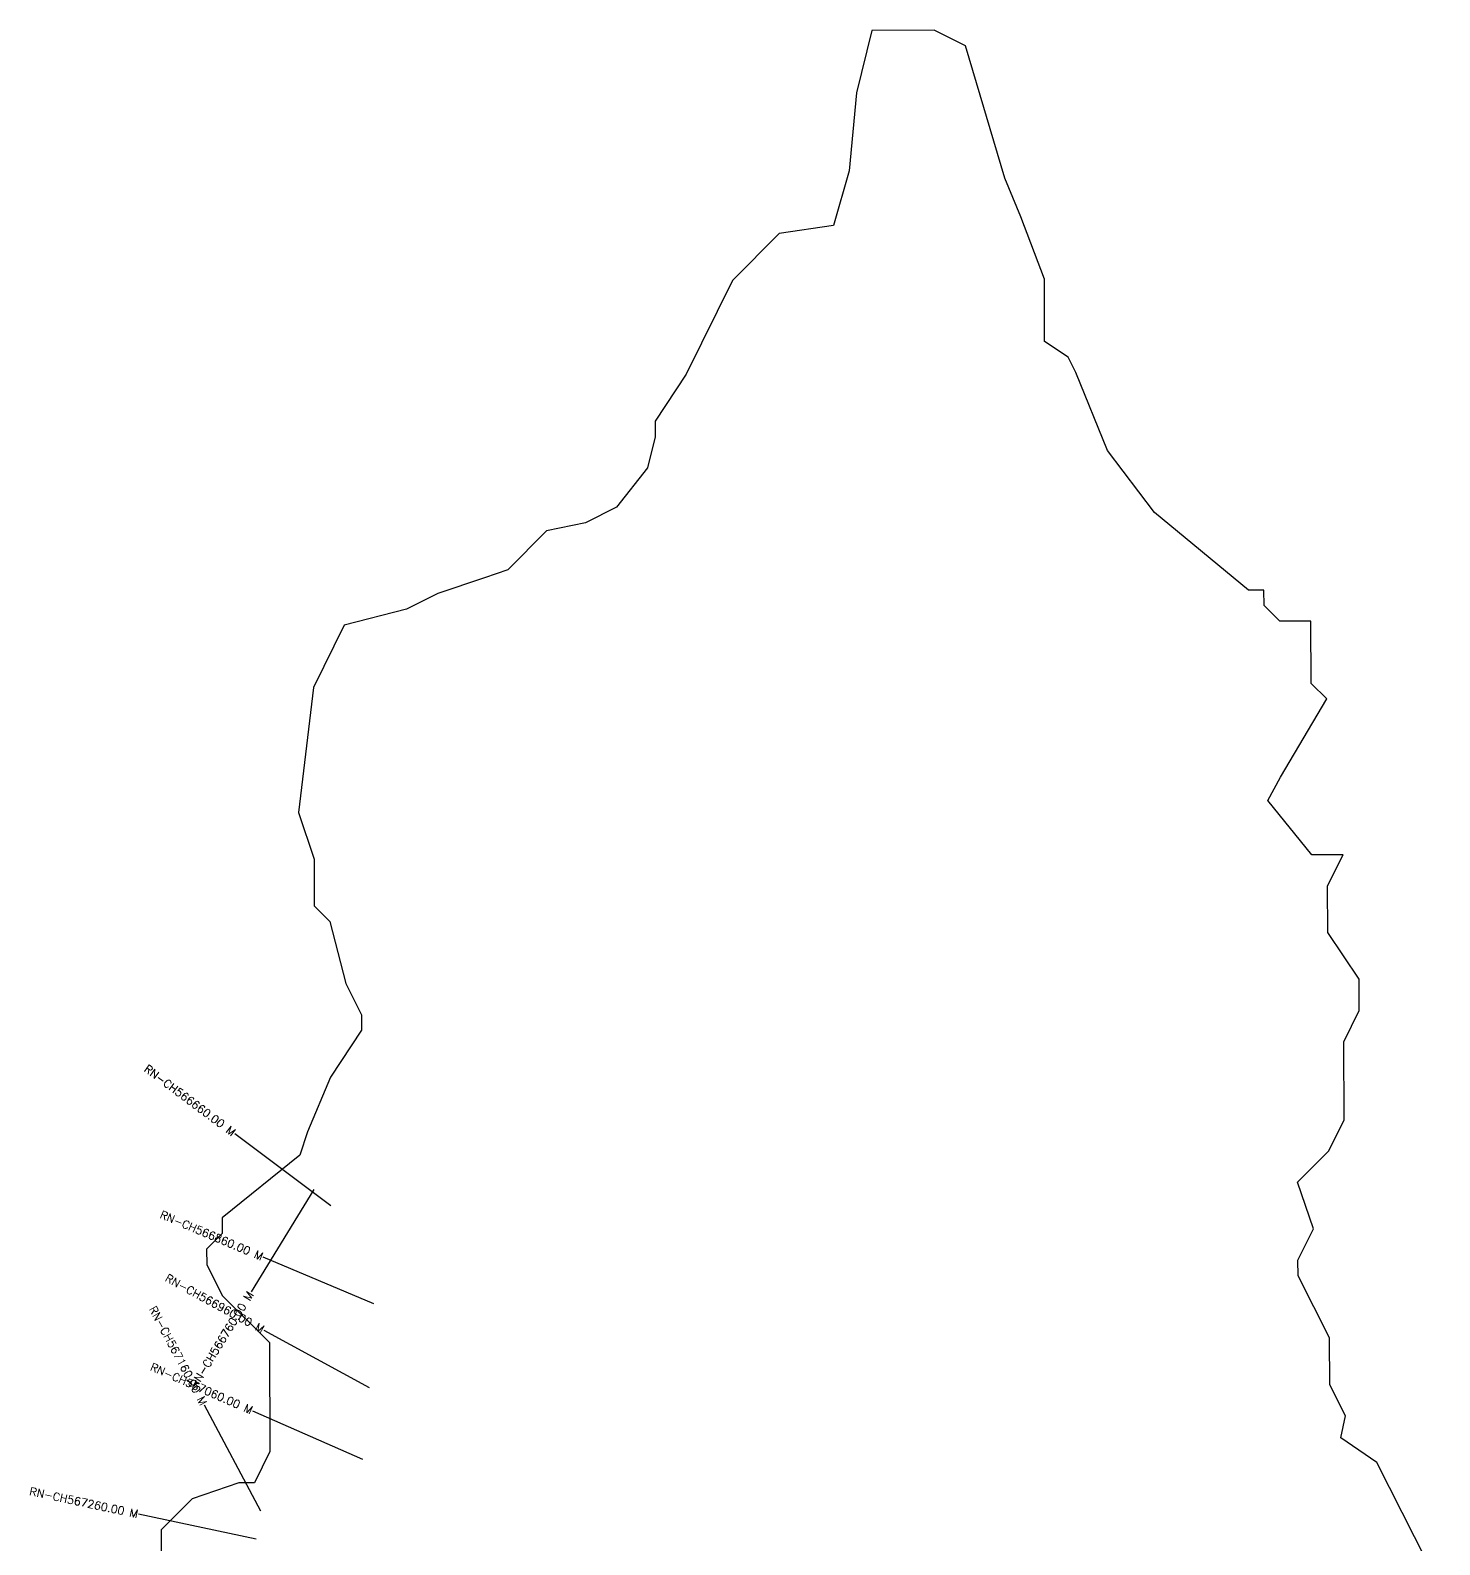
# Model space of a CAD drawing. Header units: metres. Extents: x 320421 to 323053, y 1845414 to 1849188.
# Drawn here: x 320469 to 322230, y 1847296 to 1849188 of the extents above; entities that cross this region are included whole.
import ezdxf
from ezdxf.enums import TextEntityAlignment as Align

# ---------------------------------------------------------------- set-up
doc = ezdxf.new("R2010")
doc.units = ezdxf.units.M
for name, color, linetype in [('CS', 134, 'Continuous'), ('CSMark', 6, 'Continuous'), ('VILLAGE BOUNDRY', 10, 'Continuous')]:
    doc.layers.add(name, color=color, linetype=linetype)
doc.styles.get("Standard").update_dxf_attribs({"font": 'simplex.shx'})

msp = doc.modelspace()

# ---------------------------------------------------------------- linework, layer by layer
at = {"layer": 'CS'}
for p, q in [((320844.5, 1847718.9), (320724.5, 1847808.8)), ((320823.1, 1847739.6), (320744.8, 1847611.7)), ((320898.2, 1847596.5), (320760, 1847654.8)), ((320892.8, 1847491.7), (320761.1, 1847563.4)), ((320756.9, 1847337.5), (320686.6, 1847470)), ((320884.3, 1847402.2), (320747.1, 1847462.6)), ((320751.1, 1847302.5), (320604.3, 1847333.7))]:
    msp.add_line(p, q, dxfattribs=at)
at = {"layer": 'VILLAGE BOUNDRY'}
msp.add_lwpolyline([(322229.9, 1847242.8), (322151.3, 1847398.3), (322106.2, 1847429.2), (322112.1, 1847456.6), (322092.5, 1847495.5), (322092.2, 1847553.9), (322052.9, 1847631.7), (322052.8, 1847651.2), (322072.1, 1847690.2), (322052.4, 1847748.5), (322091.2, 1847787.7), (322110.5, 1847826.7), (322110.1, 1847924.1), (322129.4, 1847963.1), (322129.2, 1848002.1), (322090.1, 1848060.4), (322089.8, 1848118.8), (322109.1, 1848157.8), (322070.1, 1848157.7), (322015.2, 1848225.6), (322030.8, 1848254.9), (322088.8, 1848352.5), (322069.2, 1848371.9), (322068.9, 1848449.8), (322030, 1848449.7), (322010.4, 1848469.1), (322010.3, 1848488.5), (321990.9, 1848488.5), (321873.6, 1848585.4), (321814.8, 1848663), (321775.4, 1848760.2), (321765.6, 1848779.7), (321736.3, 1848799), (321736, 1848876.9), (321706.4, 1848954.7), (321686.7, 1849003.3), (321637.3, 1849168.7), (321598.3, 1849188), (321520.4, 1849187.7), (321501.3, 1849109.7), (321491.9, 1849012.3), (321472.7, 1848944), (321404.6, 1848933.9), (321346.4, 1848875.3), (321288.5, 1848758.2), (321249.8, 1848699.6), (321249.9, 1848680.1), (321240.3, 1848641.1), (321201.5, 1848592.2), (321162.7, 1848572.6), (321114, 1848562.6), (321065.5, 1848513.7), (321036.4, 1848503.9), (320978, 1848484.2), (320939.1, 1848464.5), (320861.3, 1848444.7), (320822.7, 1848366.6), (320803.9, 1848210.7), (320823.6, 1848152.4), (320823.8, 1848094), (320843.4, 1848074.5), (320863.2, 1847996.7), (320882.9, 1847957.8), (320882.9, 1847938.4), (320844.2, 1847879.8), (320815.3, 1847811.5), (320805.7, 1847782.2), (320708.6, 1847703.9), (320708.7, 1847684.4), (320689.3, 1847664.8), (320689.4, 1847645.4), (320709.1, 1847606.5), (320767.7, 1847548.3), (320768.3, 1847412), (320749, 1847372.9), (320729.5, 1847372.8), (320671.2, 1847353.1), (320632.4, 1847314), (320632.5, 1847275)], dxfattribs=at)

# ---------------------------------------------------------------- texts
at = {"layer": 'CSMark'}
for s, rotation, p in [('RN-CH566660.00 M', 323.1773, (320723.7, 1847809.4)), ('RN-CH566860.00 M', 337.1163, (320759.1, 1847655.2)), ('RN-CH566960.00 M', 331.4233, (320760.2, 1847563.9)), ('RN-CH566760.00 M', 58.5533, (320744.3, 1847610.8)), ('RN-CH567160.00 M', 297.9667, (320686.1, 1847470.8)), ('RN-CH567060.00 M', 336.2285, (320746.2, 1847463)), ('RN-CH567260.00 M', 348.0011, (320603.4, 1847333.9))]:
    msp.add_text(s, height=10, rotation=rotation, dxfattribs=at).set_placement(p, align=Align.MIDDLE_RIGHT)

doc.saveas('drawing.dxf')
